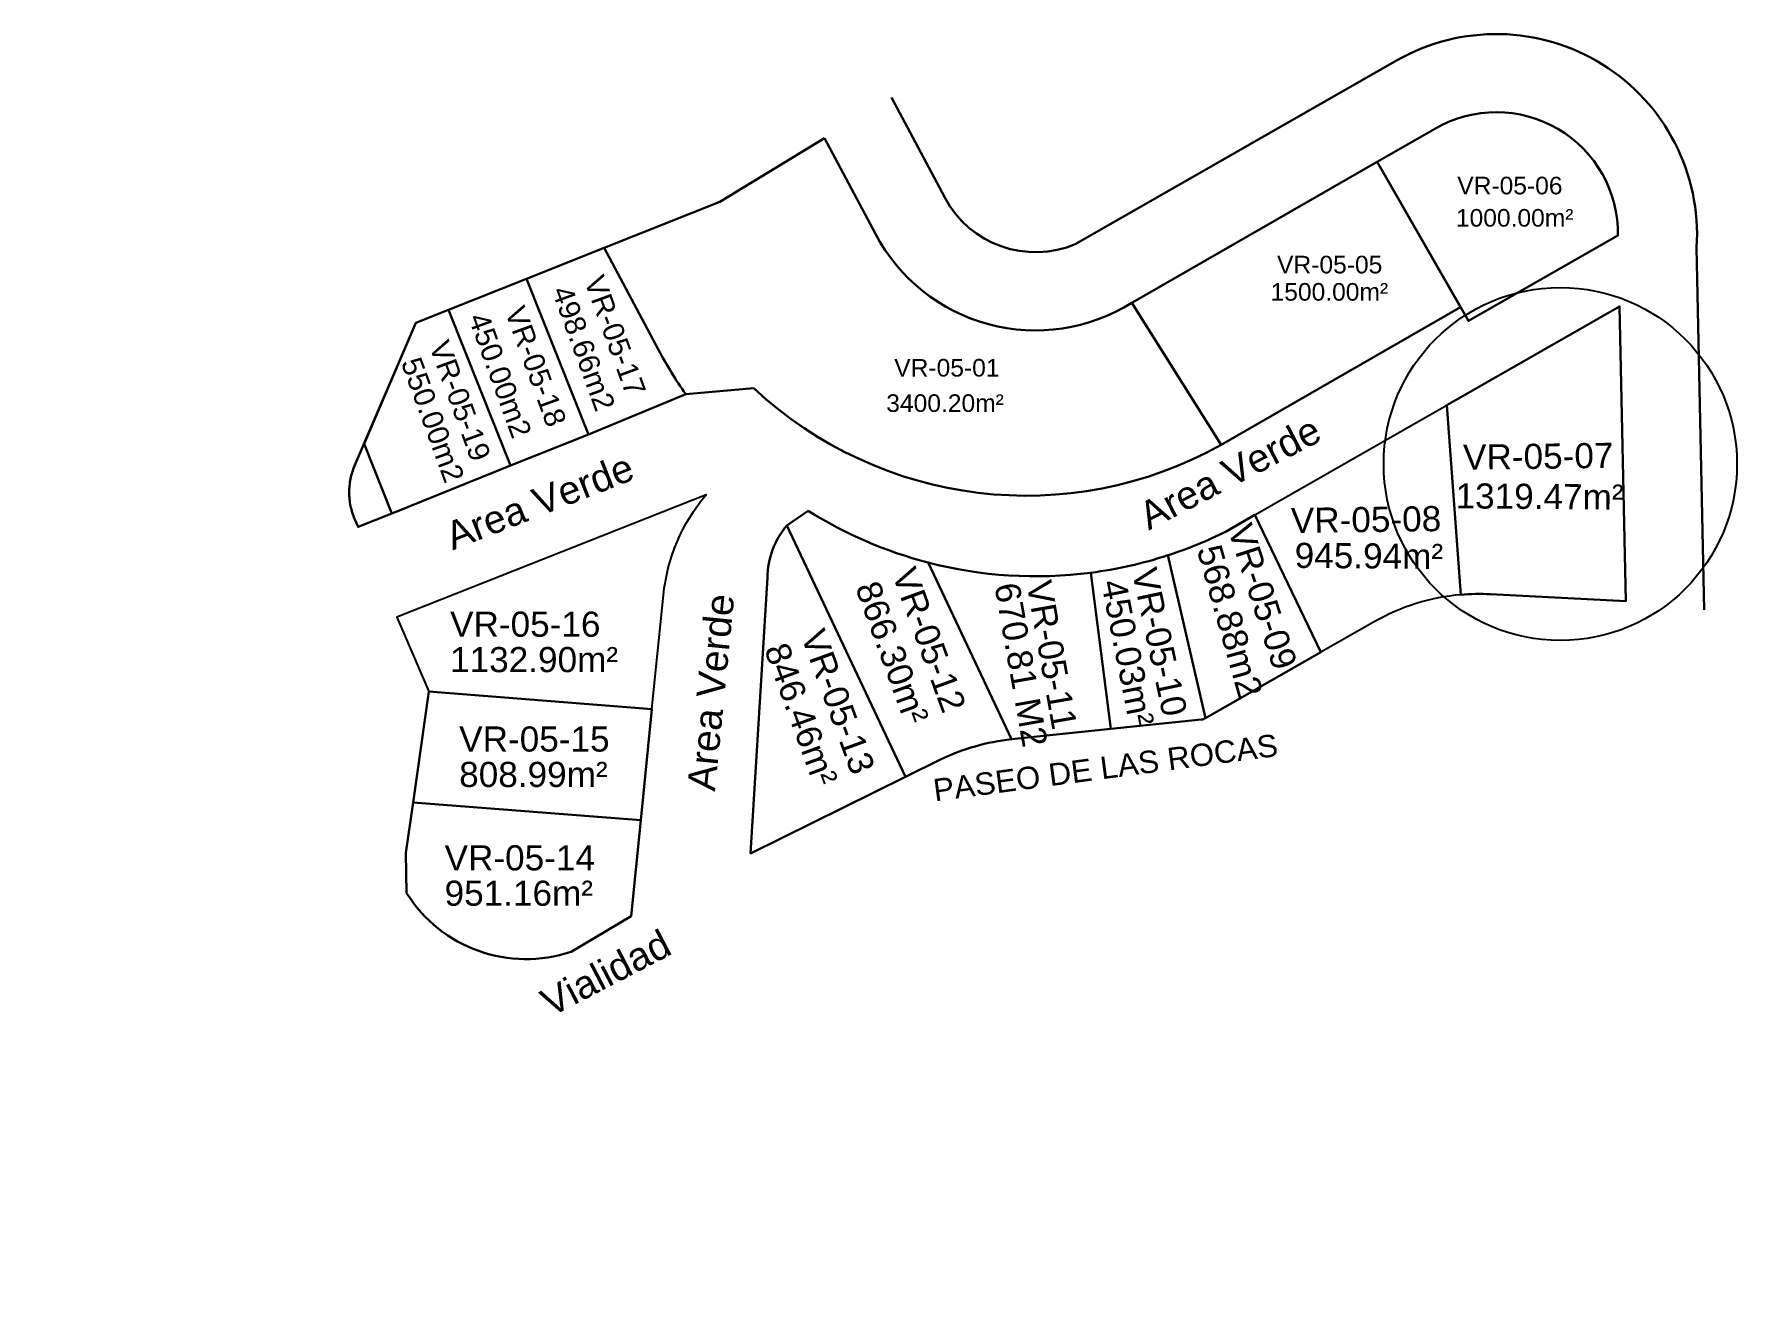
# Model space of a CAD drawing. Header units: inches. Extents: x 533200 to 542759, y 3594234 to 3596688.
# Drawn here: x 537267.5 to 537572.1, y 3596223.4 to 3596447 of the extents above; entities that cross this region are included whole.
import ezdxf

# ---------------------------------------------------------------- set-up
doc = ezdxf.new("R2010")
doc.units = ezdxf.units.IN
doc.header["$MEASUREMENT"] = 0
doc.linetypes.add('PHANTOM', pattern=[63.5, 31.75, -6.35, 6.35, -6.35, 6.35, -6.35])
for name, color, linetype in [('A-Anno-text', 252, 'Continuous'), ('A-LOTES HDA REY', 14, 'Continuous'), ('C-PROP-BNDY', 150, 'Continuous'), ('CVL_CURV_TX', 2, 'Continuous'), ('CVL_LOTIF', 1, 'Continuous'), ('imagen', 250, 'Continuous'), ('NO', 250, 'Continuous'), ('VIALIDADES NUEVAS', 7, 'Continuous')]:
    doc.layers.add(name, color=color, linetype=linetype)
doc.styles.add('presentacion', font='arial.ttf')

msp = doc.modelspace()

# ---------------------------------------------------------------- hatches: boundary and pattern name
at = {"layer": 'imagen'}
h = msp.add_hatch(dxfattribs=at)
h.set_pattern_fill('ANSI31', color=4)
h.set_pattern_definition([(45, (0, 0), (-0.0883883476483, 0.0883883476483), [])])
h.paths.add_polyline_path([(537286.378, 3596239.131), (537283.988, 3596240.394), (537281.154, 3596240.563), (537271.777, 3596240.752), (537267.455, 3596226.812), (537277.93, 3596226.137), (537284.858, 3596223.775), (537287.983, 3596223.437), (537288.575, 3596232.212)], flags=17)
h.paths.add_polyline_path([(537267.455, 3596226.812), (537277.93, 3596226.137), (537284.858, 3596223.775), (537287.983, 3596223.437), (537288.575, 3596232.212), (537286.378, 3596239.131), (537283.988, 3596240.394), (537281.154, 3596240.563), (537271.777, 3596240.752)])

# ---------------------------------------------------------------- linework, layer by layer
at = {"layer": 'A-LOTES HDA REY', "color": 5, "flags": 128}
msp.add_lwpolyline([(537507.214, 3596341.759), (537497.674, 3596336.311), (537485.864, 3596360.884), (537520.18, 3596380.52), (537522.677, 3596346.609, 0.1078582), (537507.214, 3596341.759, 4.71455)], format="xyb", dxfattribs=at)
msp.add_lwpolyline([(537507.214, 3596341.759), (537497.674, 3596336.311), (537485.864, 3596360.884), (537520.18, 3596380.52), (537522.677, 3596346.609, 0.1078582), (537507.214, 3596341.759, 4.71455)], format="xyb", dxfattribs=at)
msp.add_lwpolyline([(537377.997, 3596326.149), (537380.049, 3596346.529, -0.1517658), (537387.668, 3596364.471), (537332.355, 3596342.611), (537338.085, 3596329.27)], format="xyb", close=True, dxfattribs=at)
at = {"layer": 'C-PROP-BNDY', "color": 230, "linetype": 'Continuous', "lineweight": 30}
for points in [[(537420.872, 3596435.608), (537430.377, 3596417.686, 0.3898347), (537453.85, 3596409.39), (537511.214, 3596442.214, -0.5974481), (537564.882, 3596408.764), (537566.231, 3596343.903)], [(537507.707, 3596424.06), (537524.059, 3596395.612), (537550.817, 3596410.873, 0.5820202), (537518.167, 3596430.062), (537507.707, 3596424.06)], [(537408.889, 3596428.322), (537417.958, 3596411.223, 0.43617), (537463.852, 3596398.844), (537479.824, 3596373.423, -0.3262502), (537396.212, 3596383.57), (537384.033, 3596382.496, -0.0305903), (537379.162, 3596390.445), (537369.468, 3596408.684), (537390.141, 3596416.922), (537408.889, 3596428.322)], [(537369.468, 3596408.684), (537379.162, 3596390.445, 0.03059), (537384.033, 3596382.496), (537366.639, 3596375.262), (537355.533, 3596403.131), (537369.468, 3596408.684)], [(537423.363, 3596314.047), (537402.111, 3596359.027, 0.1690041), (537398.645, 3596349.67), (537395.643, 3596300.317), (537423.363, 3596314.047)], [(537476.256, 3596324.275), (537460.069, 3596322.588), (537456.504, 3596350.55, 0.0461667), (537470.264, 3596353.66), (537477.04, 3596324.528), (537477.04, 3596324.528, -0.1041232), (537476.256, 3596324.275, 0.1041232)], [(537456.504, 3596350.55, -0.0963142), (537427.382, 3596352.369), (537442.336, 3596320.74), (537460.069, 3596322.588), (537456.504, 3596350.55)]]:
    msp.add_lwpolyline(points, format="xyb", dxfattribs=at)
for points in [[(537507.707, 3596424.06), (537463.852, 3596398.844), (537479.824, 3596373.423), (537522.661, 3596398.053), (537507.707, 3596424.06)], [(537355.533, 3596403.131), (537366.639, 3596375.262), (537352.705, 3596369.709), (537341.599, 3596397.578), (537355.533, 3596403.131)], [(537341.599, 3596397.578), (537335.744, 3596395.245), (537324.795, 3596369.655), (537324.678, 3596369.373), (537324.569, 3596369.088), (537324.467, 3596368.801), (537324.373, 3596368.511), (537324.286, 3596368.219), (537324.206, 3596367.925), (537324.134, 3596367.629), (537324.069, 3596367.331), (537324.012, 3596367.031), (537323.962, 3596366.73), (537323.921, 3596366.428), (537323.887, 3596366.125), (537323.86, 3596365.822), (537323.841, 3596365.517), (537323.83, 3596365.213), (537323.827, 3596364.908), (537323.832, 3596364.603), (537323.844, 3596364.298), (537323.864, 3596363.994), (537323.892, 3596363.691), (537323.927, 3596363.388), (537323.97, 3596363.086), (537324.021, 3596362.785), (537324.08, 3596362.486), (537324.146, 3596362.189), (537324.218, 3596361.898), (537324.297, 3596361.609), (537324.384, 3596361.322), (537324.478, 3596361.037), (537324.579, 3596360.755), (537324.686, 3596360.475), (537324.801, 3596360.198), (537325.431, 3596358.733), (537334.346, 3596362.285)]]:
    msp.add_lwpolyline(points, dxfattribs=at)
for points in [[(537326.49, 3596373.617), (537331.46, 3596361.135), (537352.705, 3596369.709), (537341.599, 3596397.578), (537335.744, 3596395.245)], [(537377.997, 3596326.149), (537338.085, 3596329.27), (537335.255, 3596309.43), (537375.996, 3596306.244)]]:
    msp.add_lwpolyline(points, close=True, dxfattribs=at)
for points in [[(537520.18, 3596380.52), (537551.099, 3596398.212), (537552.195, 3596345.453), (537528.031, 3596346.709, 0.0352703), (537522.677, 3596346.609)], [(537520.18, 3596380.52), (537551.099, 3596398.212), (537552.195, 3596345.453), (537528.031, 3596346.709, 0.0352703), (537522.677, 3596346.609)], [(537405.936, 3596361.641, 0.0767118), (537427.382, 3596352.369), (537442.336, 3596320.74, 0.0877332), (537429.613, 3596317.097), (537423.363, 3596314.047), (537402.111, 3596359.027)], [(537470.264, 3596353.66), (537477.04, 3596324.528), (537497.674, 3596336.311), (537485.864, 3596360.884), (537480.738, 3596357.951, -0.0363618)], [(537333.967, 3596300.406), (537334.113, 3596293.208, 0.347557), (537363.537, 3596282.726), (537374.272, 3596289.089), (537375.996, 3596306.244), (537335.255, 3596309.43)]]:
    msp.add_lwpolyline(points, format="xyb", close=True, dxfattribs=at)
at = {"layer": 'CVL_CURV_TX'}
msp.add_circle((537540.503, 3596370.005), 31.593, dxfattribs=at)
at = {"layer": 'CVL_LOTIF', "color": 5, "linetype": 'PHANTOM', "ltscale": 0.1, "const_width": 0.1}
msp.add_lwpolyline([(537405.936, 3596361.641, 0.0767118), (537427.382, 3596352.369), (537442.336, 3596320.74, 0.0877332), (537429.613, 3596317.097), (537423.363, 3596314.047), (537402.111, 3596359.027)], format="xyb", close=True, dxfattribs=at)

# ---------------------------------------------------------------- texts
at = {"layer": 'A-Anno-text', "color": 0, "style": 'presentacion'}
for s, height, p in [('VR-05-06', 3.15, (537522.06, 3596418.268)), ('1000.00m²', 3.15, (537521.815, 3596412.489)), ('VR-05-05', 3.15, (537489.824, 3596404.119)), ('VR-05-01', 3.15, (537421.338, 3596385.66)), ('VR-05-15', 4.5, (537343.51, 3596318.536)), ('VR-05-14', 4.5, (537340.895, 3596297.277))]:
    msp.add_text(s, height=height, dxfattribs=at).set_placement(p)
for s, height, rotation, p in [('VR-05-17', 3.75, 290, (537365.815, 3596402.87)), ('VR-05-18', 3.75, 290, (537351.628, 3596397.373)), ('VR-05-19', 3.75, 290, (537338.078, 3596391.218)), ('VR-05-07', 4.5, 0.75994, (537523.127, 3596368.959)), ('VR-05-07', 4.5, 0.75994, (537523.127, 3596368.959)), ('VR-05-09', 4.5, 287.94372, (537480.974, 3596358.388)), ('VR-05-09', 4.5, 287.94372, (537480.974, 3596358.388)), ('VR-05-10', 4.5, 282.00213, (537463.834, 3596350.842)), ('VR-05-10', 4.5, 282.00213, (537463.834, 3596350.842)), ('VR-05-11', 4.5, 280, (537444.992, 3596348.704)), ('VR-05-11', 4.5, 280, (537444.992, 3596348.704)), ('450.03m²', 4.5, 281.17382, (537458.33, 3596348.832)), ('VR-05-13', 4.5, 290, (537404.58, 3596339.345)), ('VR-05-13', 4.5, 290, (537404.58, 3596339.345))]:
    msp.add_text(s, height=height, rotation=rotation, dxfattribs=at).set_placement(p)
at = {"layer": 'A-Anno-text', "color": 8, "style": 'presentacion'}
for s, rotation, p in [('VR-05-08', 0.75994, (537492.318, 3596357.641)), ('VR-05-08', 0.75994, (537492.318, 3596357.641)), ('VR-05-12', 290, (537420.872, 3596350.405)), ('VR-05-12', 290, (537420.872, 3596350.405))]:
    msp.add_text(s, height=4.5, rotation=rotation, dxfattribs=at).set_placement(p)
msp.add_text('VR-05-16', height=4.5, dxfattribs=at).set_placement((537341.884, 3596339.087))
at = {"layer": 'A-Anno-text', "color": 0, "char_height": 3.75, "width": 19.53414, "attachment_point": 1, "rotation": 290, "style": 'presentacion'}
for s, insert in [('498.66m2', (537363.561, 3596402.3)), ('450.00m2', (537348.622, 3596397.468)), ('550.00m2', (537336.57, 3596389.488))]:
    msp.add_mtext(s, dxfattribs=dict(at, insert=insert))
at = {"layer": 'NO', "color": 0, "style": 'presentacion'}
for s, height, p in [('1500.00m²', 3.15, (537488.66, 3596399.24)), ('3400.20m²', 3.15, (537419.91, 3596379.328)), ('808.99m²', 4.5, (537343.51, 3596312.2)), ('808.99m²', 4.5, (537343.51, 3596312.2)), ('951.16m²', 4.5, (537340.895, 3596290.941))]:
    msp.add_text(s, height=height, dxfattribs=at).set_placement(p)
at = {"layer": 'NO', "style": 'presentacion'}
for s, rotation, p in [('Area Verde', 27.52199, (537466.863, 3596358.076)), ('Area Verde', 21.38806, (537342.352, 3596354.531)), ('Area Verde', 21.38806, (537342.352, 3596354.531)), ('Area Verde', 84.3216, (537389.256, 3596311.324)), ('Area Verde', 84.3216, (537389.256, 3596311.324)), ('Vialidad', 27.52199, (537359.86, 3596270.961))]:
    msp.add_text(s, height=5, rotation=rotation, dxfattribs=at).set_placement(p)
at = {"layer": 'NO', "color": 0, "style": 'presentacion'}
for s, rotation, p in [('1319.47m²', 359.55158, (537521.747, 3596362.068)), ('1319.47m²', 359.55158, (537521.747, 3596362.068)), ('568.88m2', 285.79634, (537475.431, 3596354.742)), ('670.81 M2', 280, (537439.234, 3596348.322)), ('846.46m²', 290, (537398.018, 3596336.901))]:
    msp.add_text(s, height=4.5, rotation=rotation, dxfattribs=at).set_placement(p)
at = {"layer": 'NO', "color": 8, "style": 'presentacion'}
for s, rotation, p in [('945.94m²', 359.55158, (537492.962, 3596351.415)), ('866.30m²', 290, (537414.311, 3596347.961))]:
    msp.add_text(s, height=4.5, rotation=rotation, dxfattribs=at).set_placement(p)
at = {"layer": 'NO', "color": 18, "true_color": 0x000000, "style": 'presentacion'}
msp.add_text('1132.90m²', height=4.5, dxfattribs=at).set_placement((537341.884, 3596332.751))
at = {"layer": 'VIALIDADES NUEVAS', "color": 7, "style": 'presentacion'}
msp.add_text('PASEO DE LAS ROCAS', height=4, rotation=7.5586, dxfattribs=at).set_placement((537428.611, 3596309.609))

doc.saveas('drawing.dxf')
